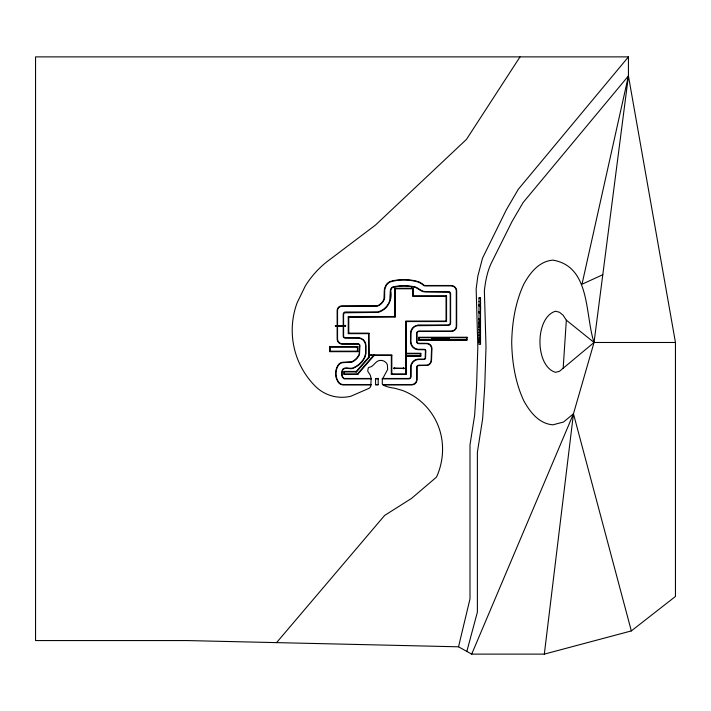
<?xml version="1.0" encoding="UTF-8"?>
<svg xmlns="http://www.w3.org/2000/svg" width="711" height="711" viewBox="0 0 711 711"><rect width="100%" height="100%" fill="white"/><g stroke="black" fill="none" stroke-linecap="round" stroke-linejoin="round"><path stroke-width="1.07" d="M371.16 378.883L344.115 378.883L342.311 377.088A9.661 9.661 0 0 1 342.675 369.231C345.439 366.156 350.896 369.916 354.247 367.303A21.641 21.641 0 0 0 364.547 357.171L365.561 353.651L365.605 345.955A7.688 7.688 0 0 0 359.037 338.152L345.031 338.072A2.106 2.106 0 0 1 343.209 336.25L343.209 314.084A2.426 2.426 0 0 1 343.511 313.187L343.689 312.92A2.426 2.426 0 0 1 345.288 311.996L377.897 311.969L379.985 311.222A17.064 17.064 0 0 0 389.744 300.744L390.286 291.563A6.506 6.506 0 0 1 391.041 288.542A3.422 3.422 0 0 1 392.49 287.102L393.85 286.729A48.357 48.357 0 0 1 413.713 286.684C418.121 286.915 420.796 291.723 425.231 291.537L448.525 291.554A2.417 2.417 0 0 1 450.614 293.643L450.614 323.292A2.417 2.417 0 0 1 448.525 325.371L416.699 325.718A8.248 8.248 0 0 0 410.994 332.632L410.905 341.218A7.794 7.794 0 0 0 417.553 349.252L424.476 349.341A1.573 1.573 0 0 1 425.827 350.745L425.551 358.131A1.662 1.662 0 0 1 424.12 359.499L418.344 359.517A7.803 7.803 0 0 0 411.082 366.325L411.038 376.723A2.462 2.462 0 0 1 410.434 378.048L410.229 378.261A2.462 2.462 0 0 1 408.612 378.883L382.296 378.883M394.232 368.556L394.232 368.102L403.892 368.378L394.17 368.431M436.518 338.445L431.808 338.436L436.518 338.223M438.189 338.516L442.757 338.392M444.437 338.383L449.032 338.223L444.455 338.329M413.287 288.293L412.78 288.79L413.287 295.847L413.287 288.293L394.632 288.293L394.632 316.511L395.138 317.017L395.138 288.293L395.138 317.017L348.257 317.017M395.085 291.448L395.138 288.79L413.287 288.79M411.642 288.293L411.678 286.72A47.957 47.957 0 0 0 393.93 287.12C391.974 287.164 390.899 289.101 390.739 290.835C392.739 300.033 387.202 310.049 377.968 312.378L344.382 312.796L343.591 314.386L343.6 335.974A1.706 1.706 0 0 0 345.297 337.681L359.091 337.752A8.088 8.088 0 0 1 366.005 345.964L365.969 353.696L364.912 357.349A22.05 22.05 0 0 1 354.416 367.667C351.136 370.307 345.901 366.698 343.04 369.409A9.252 9.252 0 0 0 342.684 376.937L344.177 378.474L371.16 378.474L370.769 386.144A3.928 3.928 0 0 1 368.12 388.73L350.754 396.276A37.807 37.807 0 0 1 315.133 386.064A79.374 79.374 0 0 1 297.1 302.85L305.215 286.151A93.621 93.621 0 0 1 330.402 259.124L375.55 225.014L466.46 139.392L520.017 56.88M563.174 368.245L566.338 320.172L563.174 315.32L559.495 312.262L555.54 311.222C534.761 317.302 534.761 366.254 555.54 372.333L559.495 371.293L594.049 342.48L675.45 342.48L675.45 596.476L631.332 630.924L544.324 654.12L471.695 654.12L458.524 646.806L187.135 640.567L35.55 640.567L35.55 56.88L628.435 56.88L628.435 75.917L594.049 342.48L573.457 413.793L471.695 654.12M544.324 654.12L573.457 413.793L563.53 422.023L552.874 424.831C538.974 423.703 529.971 412.051 523.758 400.711C515.324 382.474 512.107 362.45 511.698 342.48C512.107 322.51 515.324 302.486 523.758 284.249C529.971 272.908 538.974 261.257 552.874 260.137C590.877 266.429 584.877 314.991 594.049 342.48L566.338 320.172M466.923 651.116L477.383 612.135L477.383 452.276L482.636 418.85L484.751 386.215L486.004 347.021L484.369 290.577C485.489 281.085 487.257 271.433 491.461 262.777L511.982 221.61L523.092 202.573L628.435 75.917L581.989 284.249L602.786 274.722M458.524 646.806L469.989 598.911L469.989 444.899L474.637 415.331L476.619 384.651L477.828 346.968L476.157 288.915L477.863 276.028L482.529 258.146L506.428 209.629L518.301 189.295L628.435 56.88M335.245 325.851C337.565 324.954 334.57 326.776 335.77 326.34M336.187 326.127L336.241 325.647M345.59 325.887L345.59 325.434M345.662 325.931C344.097 323.825 346.017 327.327 344.755 325.86M393.778 368.28C396.178 367.996 392.383 368.867 394.641 368.129M394.605 368.574L394.667 368.12M403.288 368.111L403.617 368.805M431.541 338.294L432.048 338.472L431.63 338.187M436.252 338.312L436.75 338.489L436.332 338.205M442.571 338.178L443.069 338.356L442.571 338.32M444.544 338.454L444.064 338.294L444.588 338.196M448.81 338.178L449.014 338.614L449.174 338.143M382.642 378.474L383.984 376.341A4.933 4.933 0 0 1 384.464 375.364L387.664 369.365L387.335 364.592A7.137 7.137 0 0 0 380.554 360.388C375.177 360.433 373.844 367.054 369.045 367.329A3.262 3.262 0 0 0 368.28 367.916L367.685 371.098L370.262 375.115L371.16 378.474M276.579 642.62L384.615 515.448L411.536 498.402L436.465 477.134A66.798 66.798 0 0 0 441.869 439.611A62.186 62.186 0 0 0 402.364 390.419L394.463 388.17A33.364 33.364 0 0 1 383.824 385.424L382.296 383.913L382.296 378.474L408.612 378.474A2.017 2.017 0 0 0 410.629 376.466L410.682 366.272A8.203 8.203 0 0 1 418.317 359.108L423.907 359.108A1.253 1.253 0 0 0 425.169 357.9L425.427 350.941A1.164 1.164 0 0 0 424.263 349.732L417.499 349.652A8.203 8.203 0 0 1 410.496 341.2L410.594 332.588A8.648 8.648 0 0 1 413.944 326.696L417.944 324.989L448.214 324.989L449.636 324.403L450.232 322.972L450.232 293.954L449.441 292.354M355.829 371.924L369.045 356.718M343.937 371.924L356.495 371.924L369.045 357.491L369.045 333.148L348.257 333.148M370.84 355.429L371.275 354.922M356.975 374.448L373.95 354.922M356.495 371.924L356.264 371.418L343.937 371.418L343.937 374.448L357.642 374.448L374.617 354.922M480.538 305.997L480.538 310.743M335.405 325.62L336.036 325.505M480.476 303.224L480.538 303.73M437.994 338.107L437.949 338.525M394.454 368.769L393.823 368.52M403.448 367.942C405.625 369.089 401.519 368.556 403.964 367.907M394.632 316.511L348.763 317.017L348.763 333.148M412.78 295.847L446.552 295.847L446.552 321.559L406.23 321.559L406.23 374.448L391.326 374.448L391.326 355.429M446.046 296.354L412.78 296.354L412.78 288.79M479.018 298.158L480.538 298.14M479.018 301.562L480.538 301.562M479.018 304.512L480.538 304.512M479.018 305.348L480.538 305.481M479.018 305.721L480.538 305.721M479.018 305.854L480.538 305.854M479.018 311.622L480.538 311.622M479.018 311.987L480.538 311.871M479.018 312.2L480.538 312.2M479.018 312.564L480.538 312.511M479.018 312.911L480.538 312.991M395.138 316.511L348.257 316.511L348.257 333.655L369.045 333.655M479.018 318.812L480.538 318.812M479.018 319.043L480.538 319.043M479.018 319.328L480.538 319.337M479.018 319.95L480.538 319.95M446.046 321.052L405.723 321.052L405.723 374.448M479.018 321.905L480.538 321.905M479.018 322.287L480.538 322.287M479.018 323.354L480.538 323.354M479.018 323.861L480.538 323.861M479.018 324.216L480.538 324.216M382.642 384.527L411.811 384.527A5.039 5.039 0 0 0 416.682 379.487L416.682 367.303A2.151 2.151 0 0 1 418.69 365.161L426.831 365.161A5.181 5.181 0 0 0 431.133 360.246L431.55 349.128A5.004 5.004 0 0 0 426.564 343.68L418.69 343.68A2.142 2.142 0 0 1 416.628 342.071L416.593 333.583A2.586 2.586 0 0 1 418.69 331.042L451.289 331.042A5.013 5.013 0 0 0 456.275 326.491L456.275 290.381A5.217 5.217 0 0 0 451.112 285.893L425.356 285.893A4.488 4.488 0 0 1 423.827 285.626L423.64 285.502A16.717 16.717 0 0 0 421.365 283.689L420.112 282.942A16.717 16.717 0 0 0 418.139 282.027L414.86 281.156A54.009 54.009 0 0 0 392.676 281.2L389.886 282.08A9.074 9.074 0 0 0 386.429 285.227L385.193 287.946A12.14 12.14 0 0 0 384.66 290.835L384.642 298.033A11.42 11.42 0 0 1 376.919 306.325L342.044 306.325A4.222 4.222 0 0 0 337.538 310.538L337.547 325.496L343.191 325.558M479.018 325.762L480.538 325.762M337.547 326.367L343.191 326.367M479.018 326.58L480.538 326.58M479.018 327.229L480.538 327.229M479.018 327.593L480.538 327.593M479.018 329.46L480.538 329.46M479.018 329.557L480.538 329.557M479.018 329.806L480.538 329.806M479.018 332.197L480.538 332.197M479.018 332.73L480.538 332.73M479.018 334.988L480.538 334.988M479.018 335.281L480.538 335.281M479.018 337.263L480.538 337.263M418.61 337.743L467.003 337.743M479.018 338.827L480.538 338.827M479.018 339.494L480.538 339.494M418.61 339.76L467.003 339.76M479.018 340.836L480.538 340.836M479.018 341.955L480.538 341.955M479.018 342.364L480.538 342.364M329.673 347.146L357.393 347.146M329.673 351.172L357.9 351.172M406.23 353.278L420.85 353.278L420.85 356.3L406.23 356.3M406.23 353.776L420.85 353.776M369.045 354.922L391.823 354.922L391.823 373.942M369.045 355.429L391.823 355.429M406.23 355.793L420.85 355.793M343.937 373.942L358.086 373.942M391.326 373.942L405.723 373.942M375.577 378.883L378.199 378.883M371.16 384.527L343.404 384.527A5.875 5.875 0 0 1 338.24 381.531L337.05 379.141A15.313 15.313 0 0 1 337.05 367.996L338.24 365.605A6.07 6.07 0 0 1 343.475 362.61L351.856 362.183A15.998 15.998 0 0 0 359.473 354.691L359.917 346.097A2.026 2.026 0 0 0 357.917 343.733L341.893 343.733A4.799 4.799 0 0 1 337.547 338.951L337.547 325.496M375.577 384.527L378.199 384.527M371.026 384.927L343.395 384.927A6.266 6.266 0 0 1 337.894 381.736L336.667 379.292A15.713 15.713 0 0 1 336.667 367.845L337.894 365.392A6.47 6.47 0 0 1 343.466 362.21L351.687 361.819A15.589 15.589 0 0 0 359.108 354.513L359.544 345.795A1.618 1.618 0 0 0 358.157 344.151L341.867 344.133A5.208 5.208 0 0 1 337.138 338.96L337.138 310.52A4.622 4.622 0 0 1 341.44 305.926L377.692 305.623A11.012 11.012 0 0 0 383.993 298.86L384.26 290.808A12.505 12.505 0 0 1 384.802 287.848L386.091 285.013A9.474 9.474 0 0 1 389.699 281.725L392.596 280.809A54.409 54.409 0 0 1 414.94 280.765L418.281 281.654A17.117 17.117 0 0 1 420.308 282.587L421.587 283.351A17.117 17.117 0 0 1 423.916 285.209L423.969 285.244A4.106 4.106 0 0 0 425.365 285.493L451.121 285.493A5.626 5.626 0 0 1 456.675 290.346L456.684 326.527A5.412 5.412 0 0 1 451.298 331.442L418.53 331.495A2.195 2.195 0 0 0 417.002 333.592L417.019 341.973A1.733 1.733 0 0 0 418.441 343.253L427.462 343.351A5.404 5.404 0 0 1 431.959 348.266L431.533 360.273A5.581 5.581 0 0 1 427.515 365.41L418.717 365.561A1.742 1.742 0 0 0 417.099 367.089L417.081 379.505A5.439 5.439 0 0 1 411.829 384.927L383.033 384.927M438.083 338.205L442.793 338.223M411.678 286.72C417.01 286.337 420.157 291.954 425.222 291.945L449.423 292.345M368.92 357.633L368.538 333.655M357.411 373.942L357.642 374.448M573.457 413.793L631.332 630.924M628.435 75.917L675.45 342.48M466.496 337.743L466.496 339.76M446.046 295.847L446.046 321.559M420.343 353.776L420.343 355.793M419.117 337.743L419.117 339.76M357.393 346.639L357.393 351.172M344.444 371.924L344.444 373.942M330.18 347.146L330.18 351.172M335.592 325.745L335.992 326.002L335.592 325.745M344.995 325.505L345.404 325.762L335.725 325.656L335.734 326.109L344.995 325.505M394.045 368.182L394.445 368.458L394.045 368.182M480.538 297.722L479.018 297.722L479.018 319.515L480.538 319.515L480.538 297.722M480.538 319.666L479.018 319.666L479.018 344.355L480.538 344.355L480.538 319.666M467.003 337.245L418.61 337.245L418.61 340.267L467.003 340.267L467.003 337.245M357.9 346.639L329.673 346.639L329.673 351.678L357.9 351.678L357.9 346.639M378.199 378.474L375.577 378.474L375.577 384.927L378.199 384.927L378.199 378.474"/></g></svg>
